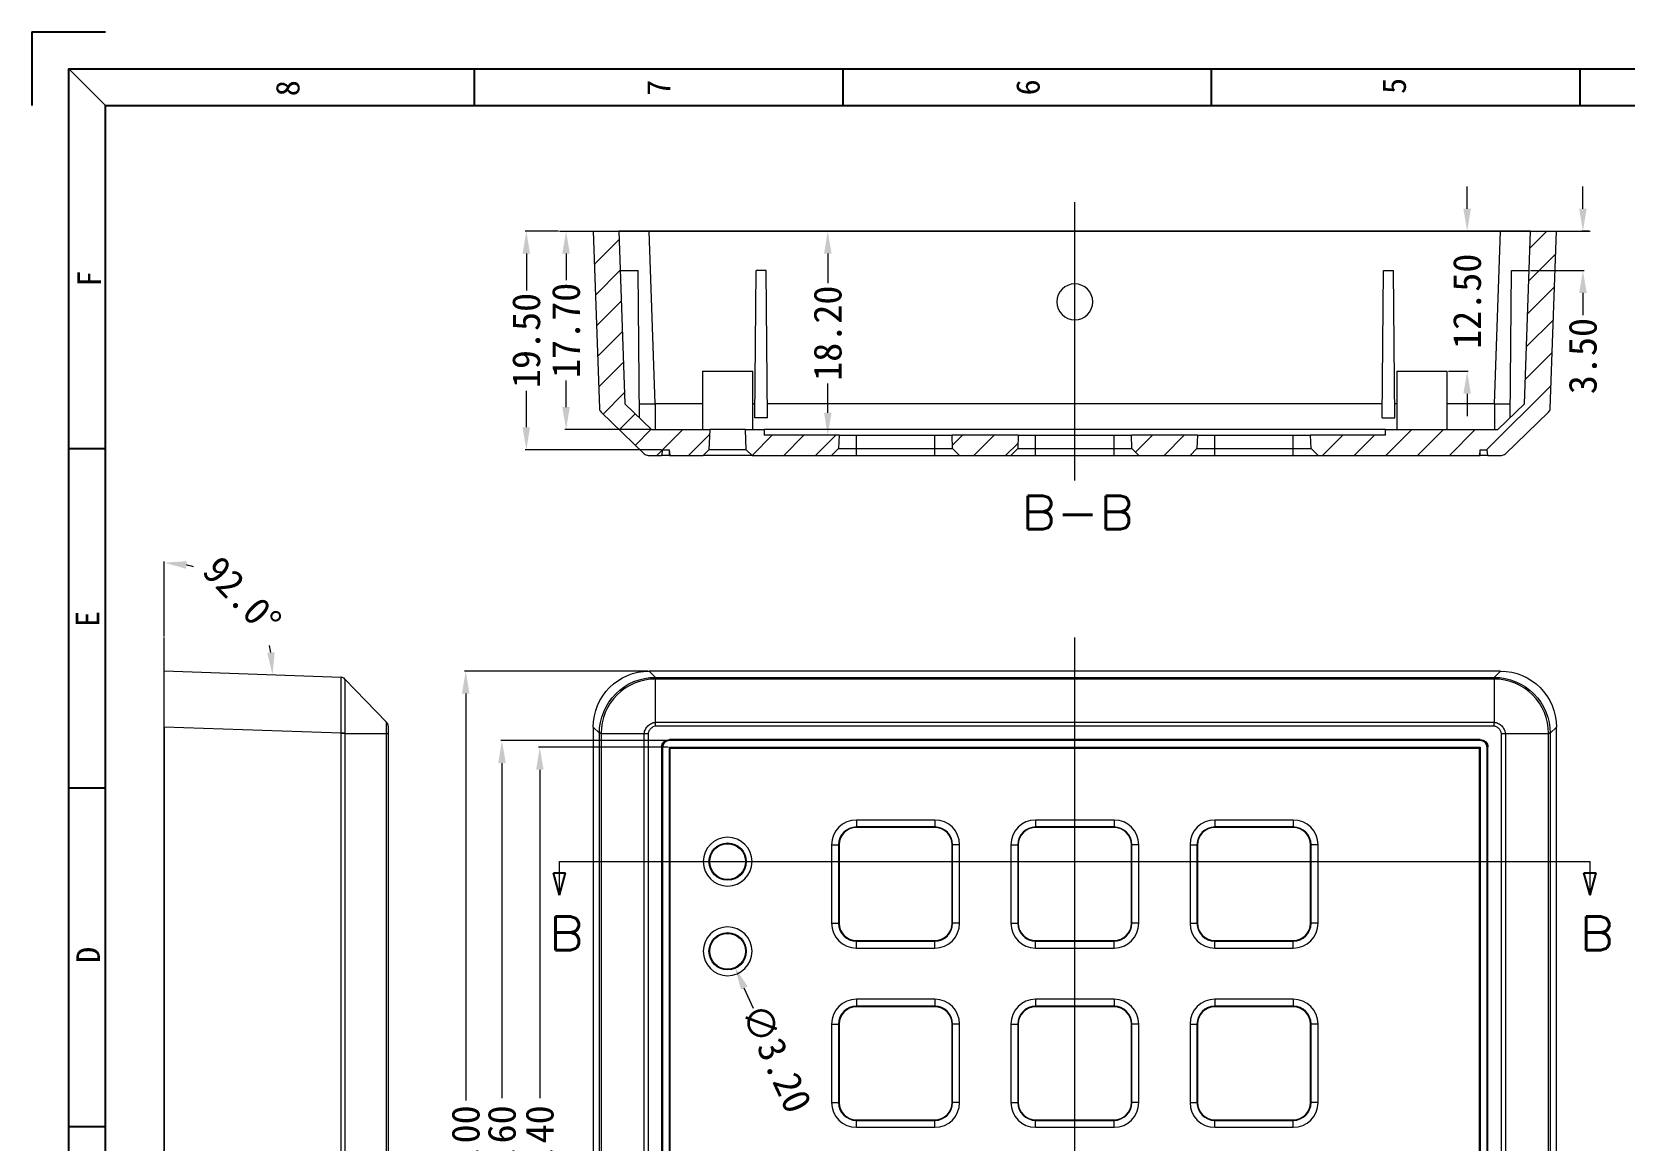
# Model space of a CAD drawing. Header units: inches. Extents: x -855 to -579, y 2307 to 2702.
# Drawn here: x -855.4 to -713.3, y 2602.9 to 2701.9 of the extents above; entities that cross this region are included whole.
import ezdxf
from ezdxf.enums import TextEntityAlignment as Align
from ezdxf.lldxf.tags import DXFTag

# ---------------------------------------------------------------- set-up
doc = ezdxf.new("R2010")
doc.units = ezdxf.units.IN
doc.header["$MEASUREMENT"] = 0
doc.layers.add('10', color=7, linetype='Continuous')
doc.layers.add('50', color=7, linetype='Continuous')
doc.layers.add('moldbase', color=7, linetype='Continuous', lineweight=20)
doc.styles.add('blockfont', font='simplex.shx', dxfattribs={"bigfont": 'bigfont'})
doc.styles.add('宋体', font='SimSun.ttf', dxfattribs={"width": 0.7})
tags = doc.linetypes.add('PHANTOM', pattern=[2.5, 1.25, -0.25, 0.25, -0.25, 0.25, -0.25]).pattern_tags.tags
tags[14:15] = [DXFTag(74, 4), DXFTag(75, 0), DXFTag(340, '0'), DXFTag(46, 0.0), DXFTag(50, 0.0), DXFTag(44, 0.0), DXFTag(45, 0.0)]
tags[12:13] = [DXFTag(74, 4), DXFTag(75, 0), DXFTag(340, '0'), DXFTag(46, 0.0), DXFTag(50, 0.0), DXFTag(44, 0.0), DXFTag(45, 0.0)]
tags[10:11] = [DXFTag(74, 4), DXFTag(75, 0), DXFTag(340, '0'), DXFTag(46, 0.0), DXFTag(50, 0.0), DXFTag(44, 0.0), DXFTag(45, 0.0)]
tags[8:9] = [DXFTag(74, 4), DXFTag(75, 0), DXFTag(340, '0'), DXFTag(46, 0.0), DXFTag(50, 0.0), DXFTag(44, 0.0), DXFTag(45, 0.0)]
tags[6:7] = [DXFTag(74, 4), DXFTag(75, 0), DXFTag(340, '0'), DXFTag(46, 0.0), DXFTag(50, 0.0), DXFTag(44, 0.0), DXFTag(45, 0.0)]
tags[4:5] = [DXFTag(74, 4), DXFTag(75, 0), DXFTag(340, '0'), DXFTag(46, 0.0), DXFTag(50, 0.0), DXFTag(44, 0.0), DXFTag(45, 0.0)]
doc.dimstyles.new('2.5', dxfattribs={"dimtxt": 2.5, "dimasz": 2, "dimexe": 0.1, "dimexo": 0.1, "dimgap": 0.1, "dimtad": 0, "dimzin": 0, "dimdsep": 46, "dimtxsty": 'Standard', "dimcen": 0, "dimclrd": 4, "dimclre": 4, "dimclrt": 3, "dimadec": 1, "dimazin": 0, "dimtfac": 1, "dimtofl": 0, "dimtmove": 0, "dimatfit": 3, "dimfxl": 0, "dimtolj": 1, "dimtzin": 0, "dimlwd": 9, "dimlwe": 9, "dimarcsym": 0})

# ---------------------------------------------------------------- blocks, each defined once
blk = doc.blocks.new('HATCH3')
at = {"color": 6, "lineweight": 9}
for p, q in [((171.97, 567.68), (173.46, 569.17)), ((88.42, 566.2), (90.65, 568.43)), ((171.86, 564.75), (174.25, 567.13)), ((88.52, 563.47), (90.74, 565.69)), ((171.76, 561.82), (174.15, 564.2)), ((88.62, 560.74), (90.84, 562.96)), ((88.71, 558.01), (90.93, 560.23)), ((171.66, 558.89), (174.05, 561.27)), ((88.81, 555.28), (91.03, 557.5)), ((171.56, 555.96), (173.94, 558.35)), ((89.21, 552.85), (91.13, 554.77)), ((168.09, 549.67), (173.84, 555.42)), ((90.65, 551.46), (92.07, 552.89)), ((92.09, 550.07), (93.51, 551.5)), ((94.01, 549.17), (96.32, 551.47)), ((96.84, 549.17), (98.71, 551.03)), ((101.92, 551.42), (101.98, 551.47)), ((102.5, 549.17), (104.31, 550.97)), ((105.33, 549.17), (107.14, 550.97)), ((108.16, 549.17), (109.97, 550.97)), ((120.4, 550.09), (121.28, 550.97)), ((122.31, 549.17), (124.11, 550.97)), ((125.14, 549.17), (126.25, 550.27)), ((136.74, 549.45), (138.26, 550.97)), ((139.29, 549.17), (141.09, 550.97)), ((152.37, 550.93), (152.41, 550.97)), ((153.44, 549.17), (155.24, 550.97)), ((156.27, 549.17), (158.07, 550.97)), ((159.1, 549.17), (161.4, 551.47)), ((161.93, 549.17), (164.23, 551.47)), ((164.76, 549.17), (167.06, 551.47))]:
    blk.add_line(p, q, dxfattribs=at)
blk = doc.blocks.new('ASSORTED_DRAFT3')
at = {"color": 13}
for p, q in [((177.32, 503.09), (176.78, 505.09)), ((176.78, 505.09), (177.86, 505.09)), ((177.32, 503.09), (177.86, 505.09))]:
    blk.add_line(p, q, dxfattribs=at)
blk = doc.blocks.new('ASSORTED_DRAFT4')
at = {"color": 13}
for p, q in [((85.32, 503.09), (84.78, 505.09)), ((84.78, 505.09), (85.86, 505.09)), ((85.32, 503.09), (85.86, 505.09))]:
    blk.add_line(p, q, dxfattribs=at)
blk = doc.blocks.new('*D35')
at = {"color": 4, "lineweight": 9}
blk.add_line((-791.01, 2614.7), (-791.84, 2616.52), dxfattribs=at)
blk.add_solid([(-791.53, 2616.66), (-792.14, 2616.39), (-792.67, 2618.34)], dxfattribs=at)
at = {"layer": 'Defpoints', "color": 0, "lineweight": 9}
for p in [(-794, 2621.25), (-792.67, 2618.34)]:
    blk.add_point(p, dxfattribs=at)
at = {"color": 3, "lineweight": 9, "insert": (-788.97, 2610.26), "char_height": 2.5, "attachment_point": 5, "rotation": 294.5398}
blk.add_mtext('\\A1;∅3.20', dxfattribs=at)
blk = doc.blocks.new('*D39')
at = {"color": 4, "lineweight": 9}
for p, q in [((-798.63, 2638), (-810.2, 2638)), ((-810.1, 2636), (-810.1, 2606.69)), ((-810.1, 2567.6), (-810.1, 2596.91)), ((-798.63, 2565.6), (-810.2, 2565.6))]:
    blk.add_line(p, q, dxfattribs=at)
for points in [[(-810.43, 2636), (-809.76, 2636), (-810.1, 2638)], [(-810.43, 2567.6), (-809.76, 2567.6), (-810.1, 2565.6)]]:
    blk.add_solid(points, dxfattribs=at)
at = {"layer": 'Defpoints', "color": 0, "lineweight": 9}
for p in [(-810.1, 2638), (-798.53, 2638), (-798.53, 2565.6)]:
    blk.add_point(p, dxfattribs=at)
at = {"color": 3, "lineweight": 9, "insert": (-810.1, 2601.8), "char_height": 2.5, "attachment_point": 5, "rotation": 90}
blk.add_mtext('\\A1;72.40', dxfattribs=at)
blk = doc.blocks.new('*D40')
at = {"color": 4, "lineweight": 9}
for p, q in [((-798.63, 2638.6), (-813.58, 2638.6)), ((-813.48, 2636.6), (-813.48, 2606.69)), ((-813.48, 2567), (-813.48, 2596.91)), ((-798.63, 2565), (-813.58, 2565))]:
    blk.add_line(p, q, dxfattribs=at)
for points in [[(-813.81, 2636.6), (-813.14, 2636.6), (-813.48, 2638.6)], [(-813.81, 2567), (-813.14, 2567), (-813.48, 2565)]]:
    blk.add_solid(points, dxfattribs=at)
at = {"layer": 'Defpoints', "color": 0, "lineweight": 9}
for p in [(-813.48, 2638.6), (-798.53, 2638.6), (-798.53, 2565)]:
    blk.add_point(p, dxfattribs=at)
at = {"color": 3, "lineweight": 9, "insert": (-813.48, 2601.8), "char_height": 2.5, "attachment_point": 5, "rotation": 90}
blk.add_mtext('\\A1;73.60', dxfattribs=at)
blk = doc.blocks.new('*D41')
at = {"color": 4, "lineweight": 9}
for p, q in [((-800.43, 2644.8), (-816.81, 2644.8)), ((-816.71, 2642.8), (-816.71, 2606.48)), ((-816.71, 2560.8), (-816.71, 2597.12)), ((-800.43, 2558.8), (-816.81, 2558.8))]:
    blk.add_line(p, q, dxfattribs=at)
for points in [[(-817.05, 2642.8), (-816.38, 2642.8), (-816.71, 2644.8)], [(-817.05, 2560.8), (-816.38, 2560.8), (-816.71, 2558.8)]]:
    blk.add_solid(points, dxfattribs=at)
at = {"layer": 'Defpoints', "color": 0, "lineweight": 9}
for p in [(-816.71, 2644.8), (-800.33, 2644.8), (-800.33, 2558.8)]:
    blk.add_point(p, dxfattribs=at)
at = {"color": 3, "lineweight": 9, "insert": (-816.71, 2601.8), "char_height": 2.5, "attachment_point": 5, "rotation": 90}
blk.add_mtext('\\A1;86.00', dxfattribs=at)
blk = doc.blocks.new('*D53')
at = {"color": 4, "lineweight": 9}
blk.add_line((-843.64, 2647.9), (-843.64, 2654.58), dxfattribs=at)
for start, end in [(74.3433, 78.1446), (9.8554, 13.6567)]:
    blk.add_arc((-843.64, 2644.8), 9.68, start, end, dxfattribs=at)
for points in [[(-841.69, 2653.94), (-841.62, 2654.61), (-843.64, 2654.48)], [(-833.77, 2646.48), (-834.43, 2646.43), (-833.96, 2644.46)]]:
    blk.add_solid(points, dxfattribs=at)
at = {"layer": 'Defpoints', "color": 0, "lineweight": 9}
for p in [(-835.15, 2649.44), (-843.64, 2647.8), (-843.64, 2644.8), (-827.84, 2644.25), (-843.64, 2555.8)]:
    blk.add_point(p, dxfattribs=at)
at = {"color": 3, "lineweight": 9, "insert": (-836.68, 2651.53), "char_height": 2.5, "attachment_point": 5, "rotation": 314}
blk.add_mtext('\\A1;92.0°', dxfattribs=at)
blk = doc.blocks.new('*D58')
at = {"color": 4, "lineweight": 9}
for p, q in [((-808.23, 2684.06), (-807.65, 2684.06)), ((-807.75, 2682.06), (-807.75, 2679.68)), ((-807.75, 2668.36), (-807.75, 2670.73)), ((-800.21, 2666.36), (-807.85, 2666.36))]:
    blk.add_line(p, q, dxfattribs=at)
for points in [[(-808.09, 2682.06), (-807.42, 2682.06), (-807.75, 2684.06)], [(-808.09, 2668.36), (-807.42, 2668.36), (-807.75, 2666.36)]]:
    blk.add_solid(points, dxfattribs=at)
at = {"layer": 'Defpoints', "color": 0, "lineweight": 9}
for p in [(-808.33, 2684.06), (-807.75, 2666.36), (-800.11, 2666.36)]:
    blk.add_point(p, dxfattribs=at)
at = {"color": 3, "lineweight": 9, "insert": (-807.75, 2675.21), "char_height": 2.5, "attachment_point": 5, "rotation": 90}
blk.add_mtext('\\A1;17.70', dxfattribs=at)
blk = doc.blocks.new('*D59')
at = {"color": 4, "lineweight": 9}
for p, q in [((-716.97, 2686.06), (-716.97, 2688.06)), ((-716.43, 2684.06), (-717.07, 2684.06)), ((-721.66, 2680.56), (-716.87, 2680.56)), ((-716.97, 2678.56), (-716.97, 2676.56))]:
    blk.add_line(p, q, dxfattribs=at)
for points in [[(-717.3, 2686.06), (-716.63, 2686.06), (-716.97, 2684.06)], [(-717.3, 2678.56), (-716.63, 2678.56), (-716.97, 2680.56)]]:
    blk.add_solid(points, dxfattribs=at)
at = {"layer": 'Defpoints', "color": 0, "lineweight": 9}
for p in [(-716.33, 2684.06), (-721.76, 2680.56), (-716.97, 2680.56)]:
    blk.add_point(p, dxfattribs=at)
at = {"color": 3, "lineweight": 9, "insert": (-716.97, 2672.92), "char_height": 2.5, "attachment_point": 5, "rotation": 90}
blk.add_mtext('\\A1;3.50', dxfattribs=at)
blk = doc.blocks.new('*D60')
at = {"color": 4, "lineweight": 9}
for p, q in [((-783.48, 2684.06), (-784.49, 2684.06)), ((-784.39, 2682.06), (-784.39, 2679.43)), ((-784.39, 2667.86), (-784.39, 2670.48)), ((-783.48, 2665.86), (-784.49, 2665.86))]:
    blk.add_line(p, q, dxfattribs=at)
for points in [[(-784.72, 2682.06), (-784.05, 2682.06), (-784.39, 2684.06)], [(-784.72, 2667.86), (-784.05, 2667.86), (-784.39, 2665.86)]]:
    blk.add_solid(points, dxfattribs=at)
at = {"layer": 'Defpoints', "color": 0, "lineweight": 9}
for p in [(-784.39, 2684.06), (-783.38, 2684.06), (-783.38, 2665.86)]:
    blk.add_point(p, dxfattribs=at)
at = {"color": 3, "lineweight": 9, "insert": (-784.39, 2674.96), "char_height": 2.5, "attachment_point": 5, "rotation": 90}
blk.add_mtext('\\A1;18.20', dxfattribs=at)
blk = doc.blocks.new('*D61')
at = {"color": 4, "lineweight": 9}
for p, q in [((-727.3, 2686.06), (-727.3, 2688.06)), ((-728.98, 2684.06), (-727.2, 2684.06)), ((-728.98, 2671.56), (-727.2, 2671.56)), ((-727.3, 2669.56), (-727.3, 2667.56))]:
    blk.add_line(p, q, dxfattribs=at)
for points in [[(-727.64, 2686.06), (-726.97, 2686.06), (-727.3, 2684.06)], [(-727.64, 2669.56), (-726.97, 2669.56), (-727.3, 2671.56)]]:
    blk.add_solid(points, dxfattribs=at)
at = {"layer": 'Defpoints', "color": 0, "lineweight": 9}
for p in [(-729.08, 2684.06), (-727.3, 2684.06), (-729.08, 2671.56)]:
    blk.add_point(p, dxfattribs=at)
at = {"color": 3, "lineweight": 9, "insert": (-727.3, 2677.81), "char_height": 2.5, "attachment_point": 5, "rotation": 90}
blk.add_mtext('\\A1;12.50', dxfattribs=at)
blk = doc.blocks.new('*D62')
at = {"color": 4, "lineweight": 9}
for p, q in [((-808.43, 2684.06), (-811.4, 2684.06)), ((-811.3, 2682.06), (-811.3, 2678.78)), ((-811.3, 2666.56), (-811.3, 2669.83)), ((-799.23, 2664.56), (-811.4, 2664.56))]:
    blk.add_line(p, q, dxfattribs=at)
for points in [[(-811.64, 2682.06), (-810.97, 2682.06), (-811.3, 2684.06)], [(-811.64, 2666.56), (-810.97, 2666.56), (-811.3, 2664.56)]]:
    blk.add_solid(points, dxfattribs=at)
at = {"layer": 'Defpoints', "color": 0, "lineweight": 9}
for p in [(-808.33, 2684.06), (-811.3, 2664.56), (-799.13, 2664.56)]:
    blk.add_point(p, dxfattribs=at)
at = {"color": 3, "lineweight": 9, "insert": (-811.3, 2674.31), "char_height": 2.5, "attachment_point": 5, "rotation": 90}
blk.add_mtext('\\A1;19.50', dxfattribs=at)
blk = doc.blocks.new('7')
at = {"color": 8}
for q in [(2015.95, 533.19), (2005.95, 523.19)]:
    blk.add_line((2005.95, 533.19), q, dxfattribs=at)
for p, q in [((2065.95, 528.19), (2065.95, 523.19)), ((2115.95, 528.19), (2115.95, 523.19)), ((2165.95, 528.19), (2165.95, 523.19)), ((2215.95, 528.19), (2215.95, 523.19)), ((2010.95, 476.69), (2015.95, 476.69)), ((2010.95, 430.69), (2015.95, 430.69)), ((2015.95, 384.69), (2010.95, 384.69))]:
    blk.add_line(p, q)
for points in [[(2420.95, 241.19), (2010.95, 241.19), (2010.95, 528.19), (2420.95, 528.19)], [(2415.95, 246.19), (2015.95, 246.19), (2015.95, 523.19), (2415.95, 523.19)]]:
    blk.add_lwpolyline(points, close=True)
at = {"layer": 'moldbase'}
blk.add_line((2015.95, 523.19), (2010.95, 528.19), dxfattribs=at)
at = {"style": '宋体'}
for s, p in [('8', (2040.68, 525.55)), ('7', (2090.98, 525.61)), ('6', (2141.1, 525.67)), ('5', (2190.78, 525.86)), ('F', (2013.73, 499.72)), ('E', (2013.51, 453.59)), ('D', (2013.59, 408.03))]:
    blk.add_text(s, height=3.2, rotation=90, dxfattribs=at).set_placement(p, align=Align.MIDDLE)

msp = doc.modelspace()

# ---------------------------------------------------------------- linework, layer by layer
at = {"layer": '10', "color": 1, "linetype": 'PHANTOM', "lineweight": 9, "ltscale": 5}
msp.add_line((-762.331, 2661.821), (-762.331, 2686.669), dxfattribs=at)
at = {"layer": '10', "color": 1, "linetype": 'PHANTOM', "lineweight": 9, "ltscale": 8}
for p, q in [((-808.331, 2684.057), (-716.331, 2684.057)), ((-843.641, 2555.799), (-843.641, 2647.799)), ((-762.331, 2555.799), (-762.331, 2647.799)), ((-808.331, 2627.799), (-716.331, 2627.799))]:
    msp.add_line(p, q, dxfattribs=at)
at = {"layer": '10', "color": 7, "lineweight": 9}
for p, q in [((-805.331, 2684.057), (-804.78, 2668.256)), ((-805.331, 2684.057), (-803.03, 2684.057)), ((-803.03, 2684.057), (-802.492, 2668.656)), ((-800.332, 2684.057), (-803.03, 2684.057)), ((-799.794, 2668.656), (-800.332, 2684.057)), ((-724.331, 2684.057), (-800.332, 2684.057)), ((-724.869, 2668.656), (-724.331, 2684.057)), ((-721.633, 2684.057), (-724.331, 2684.057)), ((-722.171, 2668.656), (-721.633, 2684.057)), ((-721.633, 2684.057), (-719.331, 2684.057)), ((-719.883, 2668.256), (-719.331, 2684.057)), ((-802.908, 2680.557), (-801.327, 2680.557)), ((-801.212, 2667.42), (-801.327, 2680.557)), ((-790.896, 2667.42), (-790.781, 2680.557)), ((-789.881, 2680.557), (-790.781, 2680.557)), ((-789.767, 2667.42), (-789.881, 2680.557)), ((-734.896, 2667.42), (-734.781, 2680.557)), ((-734.781, 2680.557), (-733.881, 2680.557)), ((-733.767, 2667.42), (-733.881, 2680.557)), ((-723.45, 2667.42), (-723.336, 2680.557)), ((-723.336, 2680.557), (-721.755, 2680.557)), ((-795.581, 2671.557), (-791.081, 2671.557)), ((-795.581, 2671.557), (-795.581, 2666.357)), ((-791.081, 2666.357), (-791.081, 2671.557)), ((-733.581, 2671.557), (-733.581, 2666.357)), ((-733.581, 2671.557), (-729.081, 2671.557)), ((-729.081, 2666.357), (-729.081, 2671.557)), ((-800.112, 2666.357), (-802.492, 2668.656)), ((-799.794, 2668.656), (-799.794, 2666.357)), ((-795.581, 2668.656), (-799.794, 2668.656)), ((-790.885, 2668.656), (-791.082, 2668.656)), ((-734.885, 2668.656), (-789.778, 2668.656)), ((-733.581, 2668.656), (-733.778, 2668.656)), ((-724.869, 2668.656), (-729.082, 2668.656)), ((-724.869, 2668.656), (-724.869, 2666.357)), ((-722.171, 2668.656), (-724.551, 2666.357)), ((-800.778, 2664.197), (-804.627, 2667.914)), ((-789.767, 2667.42), (-790.896, 2667.42)), ((-734.896, 2667.42), (-733.767, 2667.42)), ((-720.036, 2667.914), (-723.885, 2664.197)), ((-800.112, 2666.357), (-794.931, 2666.357)), ((-794.931, 2666.357), (-794.994, 2664.557)), ((-791.731, 2666.357), (-794.931, 2666.357)), ((-791.731, 2666.357), (-790.081, 2666.357)), ((-791.669, 2664.557), (-791.731, 2666.357)), ((-790.081, 2666.357), (-790.081, 2665.857)), ((-734.581, 2666.357), (-790.081, 2666.357)), ((-783.381, 2665.857), (-790.081, 2665.857)), ((-783.381, 2665.857), (-783.423, 2664.657)), ((-783.381, 2665.857), (-781.831, 2665.857)), ((-781.831, 2664.657), (-781.831, 2665.857)), ((-781.831, 2665.857), (-774.831, 2665.857)), ((-774.831, 2664.657), (-774.831, 2665.857)), ((-774.831, 2665.857), (-773.281, 2665.857)), ((-767.381, 2665.857), (-773.281, 2665.857)), ((-773.24, 2664.657), (-773.281, 2665.857)), ((-767.381, 2665.857), (-767.423, 2664.657)), ((-767.381, 2665.857), (-765.831, 2665.857)), ((-765.831, 2664.657), (-765.831, 2665.857)), ((-765.831, 2665.857), (-758.831, 2665.857)), ((-758.831, 2665.857), (-757.281, 2665.857)), ((-758.831, 2664.657), (-758.831, 2665.857)), ((-751.381, 2665.857), (-757.281, 2665.857)), ((-757.24, 2664.657), (-757.281, 2665.857)), ((-751.381, 2665.857), (-751.423, 2664.657)), ((-751.381, 2665.857), (-749.831, 2665.857)), ((-749.831, 2665.857), (-742.831, 2665.857)), ((-749.831, 2664.657), (-749.831, 2665.857)), ((-742.831, 2664.657), (-742.831, 2665.857)), ((-742.831, 2665.857), (-741.281, 2665.857)), ((-734.581, 2665.857), (-741.281, 2665.857)), ((-741.24, 2664.657), (-741.281, 2665.857)), ((-734.581, 2666.357), (-724.551, 2666.357)), ((-734.581, 2665.857), (-734.581, 2666.357)), ((-799.133, 2664.557), (-799.221, 2664.057)), ((-799.133, 2664.557), (-798.533, 2664.557)), ((-798.445, 2664.057), (-798.533, 2664.557)), ((-798.533, 2664.057), (-798.533, 2664.557)), ((-795.512, 2664.057), (-794.994, 2664.557)), ((-791.669, 2664.557), (-794.994, 2664.557)), ((-791.669, 2664.557), (-791.151, 2664.057)), ((-784.044, 2664.057), (-783.423, 2664.657)), ((-783.423, 2664.657), (-781.831, 2664.657)), ((-781.831, 2664.057), (-781.831, 2664.657)), ((-781.831, 2664.657), (-774.831, 2664.657)), ((-774.831, 2664.057), (-774.831, 2664.657)), ((-774.831, 2664.657), (-773.24, 2664.657)), ((-773.24, 2664.657), (-772.619, 2664.057)), ((-768.044, 2664.057), (-767.423, 2664.657)), ((-767.423, 2664.657), (-765.831, 2664.657)), ((-765.831, 2664.657), (-758.831, 2664.657)), ((-765.831, 2664.057), (-765.831, 2664.657)), ((-758.831, 2664.657), (-757.24, 2664.657)), ((-758.831, 2664.057), (-758.831, 2664.657)), ((-757.24, 2664.657), (-756.619, 2664.057)), ((-752.044, 2664.057), (-751.423, 2664.657)), ((-751.423, 2664.657), (-749.831, 2664.657)), ((-749.831, 2664.057), (-749.831, 2664.657)), ((-749.831, 2664.657), (-742.831, 2664.657)), ((-742.831, 2664.657), (-741.24, 2664.657)), ((-742.831, 2664.057), (-742.831, 2664.657)), ((-741.24, 2664.657), (-740.619, 2664.057)), ((-726.13, 2664.557), (-726.218, 2664.057)), ((-726.13, 2664.557), (-725.53, 2664.557)), ((-726.13, 2664.057), (-726.13, 2664.557)), ((-725.442, 2664.057), (-725.53, 2664.557)), ((-800.431, 2664.057), (-799.221, 2664.057)), ((-798.533, 2664.057), (-799.221, 2664.057)), ((-798.533, 2664.057), (-798.445, 2664.057)), ((-798.445, 2664.057), (-795.512, 2664.057)), ((-791.151, 2664.057), (-795.512, 2664.057)), ((-791.151, 2664.057), (-784.044, 2664.057)), ((-784.044, 2664.057), (-781.831, 2664.057)), ((-781.831, 2664.057), (-774.831, 2664.057)), ((-774.831, 2664.057), (-772.619, 2664.057)), ((-772.619, 2664.057), (-768.044, 2664.057)), ((-768.044, 2664.057), (-765.831, 2664.057)), ((-765.831, 2664.057), (-758.831, 2664.057)), ((-758.831, 2664.057), (-756.619, 2664.057)), ((-756.619, 2664.057), (-752.044, 2664.057)), ((-752.044, 2664.057), (-749.831, 2664.057)), ((-749.831, 2664.057), (-742.831, 2664.057)), ((-742.831, 2664.057), (-740.619, 2664.057)), ((-740.619, 2664.057), (-726.218, 2664.057)), ((-726.218, 2664.057), (-726.13, 2664.057)), ((-725.442, 2664.057), (-726.13, 2664.057)), ((-725.442, 2664.057), (-724.232, 2664.057)), ((-843.641, 2639.802), (-843.641, 2644.799)), ((-827.841, 2644.247), (-843.641, 2644.799)), ((-799.783, 2644.247), (-800.334, 2644.799)), ((-724.328, 2644.799), (-800.334, 2644.799)), ((-724.88, 2644.247), (-724.328, 2644.799)), ((-823.783, 2640.248), (-827.499, 2644.095)), ((-799.776, 2644.095), (-799.776, 2644.247)), ((-799.776, 2644.247), (-724.887, 2644.247)), ((-799.776, 2640.248), (-799.776, 2644.095)), ((-724.887, 2644.095), (-799.776, 2644.095)), ((-724.887, 2644.095), (-724.887, 2640.248)), ((-799.776, 2640.246), (-724.887, 2640.246)), ((-827.841, 2639.25), (-843.641, 2639.802)), ((-843.641, 2639.802), (-843.641, 2563.796)), ((-827.499, 2639.251), (-827.841, 2639.25)), ((-827.841, 2564.355), (-827.841, 2639.243)), ((-827.499, 2639.243), (-827.499, 2564.355)), ((-827.499, 2639.243), (-823.783, 2639.243)), ((-823.782, 2564.355), (-823.782, 2639.243)), ((-823.641, 2639.218), (-823.641, 2564.38)), ((-804.78, 2639.25), (-805.331, 2639.802)), ((-805.331, 2639.802), (-805.331, 2563.796)), ((-804.78, 2564.355), (-804.78, 2639.243)), ((-804.627, 2639.243), (-800.78, 2639.243)), ((-804.627, 2639.243), (-804.627, 2564.355)), ((-800.778, 2564.355), (-800.778, 2639.243)), ((-800.431, 2639.218), (-800.431, 2564.38)), ((-724.912, 2639.899), (-799.75, 2639.899)), ((-726.13, 2638.689), (-798.533, 2638.689)), ((-798.533, 2638.689), (-798.533, 2638.601)), ((-726.13, 2638.601), (-798.533, 2638.601)), ((-726.13, 2638.689), (-726.13, 2638.601)), ((-724.232, 2564.38), (-724.232, 2639.218)), ((-723.885, 2639.243), (-723.885, 2564.355)), ((-723.883, 2639.243), (-720.036, 2639.243)), ((-720.036, 2564.355), (-720.036, 2639.243)), ((-719.883, 2639.243), (-720.036, 2639.243)), ((-719.883, 2639.25), (-719.331, 2639.802)), ((-719.883, 2639.243), (-719.883, 2564.355)), ((-719.331, 2563.796), (-719.331, 2639.802)), ((-799.221, 2638.001), (-799.221, 2565.597)), ((-799.221, 2638.001), (-799.133, 2638.001)), ((-799.133, 2638.001), (-799.133, 2565.597)), ((-798.445, 2637.912), (-798.533, 2638.001)), ((-798.533, 2638.001), (-726.13, 2638.001)), ((-798.533, 2565.597), (-798.533, 2638.001)), ((-798.445, 2565.686), (-798.445, 2637.912)), ((-798.445, 2637.912), (-726.218, 2637.912)), ((-726.218, 2637.912), (-726.13, 2638.001)), ((-726.218, 2637.912), (-726.218, 2565.686)), ((-726.13, 2638.001), (-726.13, 2565.597)), ((-725.442, 2638.001), (-725.53, 2638.001)), ((-725.53, 2565.597), (-725.53, 2638.001)), ((-725.442, 2565.597), (-725.442, 2638.001)), ((-774.831, 2631.512), (-781.831, 2631.512)), ((-781.831, 2631.512), (-781.831, 2630.891)), ((-774.831, 2631.512), (-774.831, 2630.891)), ((-758.831, 2631.512), (-765.831, 2631.512)), ((-765.831, 2631.512), (-765.831, 2630.891)), ((-758.831, 2631.512), (-758.831, 2630.891)), ((-742.831, 2631.512), (-749.831, 2631.512)), ((-749.831, 2631.512), (-749.831, 2630.891)), ((-742.831, 2631.512), (-742.831, 2630.891)), ((-774.831, 2630.891), (-781.831, 2630.891)), ((-781.831, 2630.891), (-781.831, 2630.849)), ((-774.831, 2630.849), (-781.831, 2630.849)), ((-774.831, 2630.891), (-774.831, 2630.849)), ((-758.831, 2630.891), (-765.831, 2630.891)), ((-765.831, 2630.891), (-765.831, 2630.849)), ((-758.831, 2630.849), (-765.831, 2630.849)), ((-758.831, 2630.891), (-758.831, 2630.849)), ((-742.831, 2630.891), (-749.831, 2630.891)), ((-749.831, 2630.891), (-749.831, 2630.849)), ((-742.831, 2630.849), (-749.831, 2630.849)), ((-742.831, 2630.891), (-742.831, 2630.849)), ((-784.044, 2629.299), (-784.044, 2622.299)), ((-784.044, 2629.299), (-783.423, 2629.299)), ((-783.423, 2629.299), (-783.423, 2622.299)), ((-783.423, 2629.299), (-783.381, 2629.299)), ((-783.381, 2629.299), (-783.381, 2622.299)), ((-773.281, 2622.299), (-773.281, 2629.299)), ((-773.24, 2629.299), (-773.281, 2629.299)), ((-773.24, 2622.299), (-773.24, 2629.299)), ((-772.619, 2629.299), (-773.24, 2629.299)), ((-772.619, 2622.299), (-772.619, 2629.299)), ((-768.044, 2629.299), (-768.044, 2622.299)), ((-768.044, 2629.299), (-767.423, 2629.299)), ((-767.423, 2629.299), (-767.423, 2622.299)), ((-767.423, 2629.299), (-767.381, 2629.299)), ((-767.381, 2629.299), (-767.381, 2622.299)), ((-757.281, 2622.299), (-757.281, 2629.299)), ((-757.24, 2629.299), (-757.281, 2629.299)), ((-757.24, 2622.299), (-757.24, 2629.299)), ((-756.619, 2629.299), (-757.24, 2629.299)), ((-756.619, 2622.299), (-756.619, 2629.299)), ((-752.044, 2629.299), (-752.044, 2622.299)), ((-752.044, 2629.299), (-751.423, 2629.299)), ((-751.423, 2629.299), (-751.423, 2622.299)), ((-751.423, 2629.299), (-751.381, 2629.299)), ((-751.381, 2629.299), (-751.381, 2622.299)), ((-741.281, 2622.299), (-741.281, 2629.299)), ((-741.24, 2629.299), (-741.281, 2629.299)), ((-741.24, 2622.299), (-741.24, 2629.299)), ((-740.619, 2629.299), (-741.24, 2629.299)), ((-740.619, 2622.299), (-740.619, 2629.299)), ((-784.044, 2622.299), (-783.423, 2622.299)), ((-783.423, 2622.299), (-783.381, 2622.299)), ((-773.24, 2622.299), (-773.281, 2622.299)), ((-772.619, 2622.299), (-773.24, 2622.299)), ((-768.044, 2622.299), (-767.423, 2622.299)), ((-767.423, 2622.299), (-767.381, 2622.299)), ((-757.24, 2622.299), (-757.281, 2622.299)), ((-756.619, 2622.299), (-757.24, 2622.299)), ((-752.044, 2622.299), (-751.423, 2622.299)), ((-751.423, 2622.299), (-751.381, 2622.299)), ((-741.24, 2622.299), (-741.281, 2622.299)), ((-740.619, 2622.299), (-741.24, 2622.299)), ((-781.831, 2620.707), (-781.831, 2620.749)), ((-781.831, 2620.749), (-774.831, 2620.749)), ((-781.831, 2620.086), (-781.831, 2620.707)), ((-781.831, 2620.707), (-774.831, 2620.707)), ((-774.831, 2620.707), (-774.831, 2620.749)), ((-774.831, 2620.086), (-774.831, 2620.707)), ((-765.831, 2620.749), (-758.831, 2620.749)), ((-765.831, 2620.707), (-765.831, 2620.749)), ((-765.831, 2620.086), (-765.831, 2620.707)), ((-765.831, 2620.707), (-758.831, 2620.707)), ((-758.831, 2620.707), (-758.831, 2620.749)), ((-758.831, 2620.086), (-758.831, 2620.707)), ((-749.831, 2620.707), (-749.831, 2620.749)), ((-749.831, 2620.749), (-742.831, 2620.749)), ((-749.831, 2620.086), (-749.831, 2620.707)), ((-749.831, 2620.707), (-742.831, 2620.707)), ((-742.831, 2620.707), (-742.831, 2620.749)), ((-742.831, 2620.086), (-742.831, 2620.707)), ((-781.831, 2620.086), (-774.831, 2620.086)), ((-765.831, 2620.086), (-758.831, 2620.086)), ((-749.831, 2620.086), (-742.831, 2620.086)), ((-774.831, 2615.512), (-781.831, 2615.512)), ((-781.831, 2615.512), (-781.831, 2614.891)), ((-774.831, 2614.891), (-781.831, 2614.891)), ((-781.831, 2614.891), (-781.831, 2614.849)), ((-774.831, 2614.849), (-781.831, 2614.849)), ((-774.831, 2615.512), (-774.831, 2614.891)), ((-774.831, 2614.891), (-774.831, 2614.849)), ((-758.831, 2615.512), (-765.831, 2615.512)), ((-765.831, 2615.512), (-765.831, 2614.891)), ((-758.831, 2614.891), (-765.831, 2614.891)), ((-765.831, 2614.891), (-765.831, 2614.849)), ((-758.831, 2614.849), (-765.831, 2614.849)), ((-758.831, 2615.512), (-758.831, 2614.891)), ((-758.831, 2614.891), (-758.831, 2614.849)), ((-742.831, 2615.512), (-749.831, 2615.512)), ((-749.831, 2615.512), (-749.831, 2614.891)), ((-742.831, 2614.891), (-749.831, 2614.891)), ((-749.831, 2614.891), (-749.831, 2614.849)), ((-742.831, 2614.849), (-749.831, 2614.849)), ((-742.831, 2615.512), (-742.831, 2614.891)), ((-742.831, 2614.891), (-742.831, 2614.849)), ((-784.044, 2613.299), (-784.044, 2606.299)), ((-784.044, 2613.299), (-783.423, 2613.299)), ((-783.423, 2613.299), (-783.423, 2606.299)), ((-783.423, 2613.299), (-783.381, 2613.299)), ((-783.381, 2613.299), (-783.381, 2606.299)), ((-773.281, 2606.299), (-773.281, 2613.299)), ((-773.24, 2613.299), (-773.281, 2613.299)), ((-772.619, 2613.299), (-773.24, 2613.299)), ((-773.24, 2606.299), (-773.24, 2613.299)), ((-772.619, 2606.299), (-772.619, 2613.299)), ((-768.044, 2613.299), (-768.044, 2606.299)), ((-768.044, 2613.299), (-767.423, 2613.299)), ((-767.423, 2613.299), (-767.423, 2606.299)), ((-767.423, 2613.299), (-767.381, 2613.299)), ((-767.381, 2613.299), (-767.381, 2606.299)), ((-757.281, 2606.299), (-757.281, 2613.299)), ((-757.24, 2613.299), (-757.281, 2613.299)), ((-756.619, 2613.299), (-757.24, 2613.299)), ((-757.24, 2606.299), (-757.24, 2613.299)), ((-756.619, 2606.299), (-756.619, 2613.299)), ((-752.044, 2613.299), (-752.044, 2606.299)), ((-752.044, 2613.299), (-751.423, 2613.299)), ((-751.423, 2613.299), (-751.423, 2606.299)), ((-751.423, 2613.299), (-751.381, 2613.299)), ((-751.381, 2613.299), (-751.381, 2606.299)), ((-741.24, 2613.299), (-741.281, 2613.299)), ((-741.281, 2606.299), (-741.281, 2613.299)), ((-740.619, 2613.299), (-741.24, 2613.299)), ((-741.24, 2606.299), (-741.24, 2613.299)), ((-740.619, 2606.299), (-740.619, 2613.299)), ((-784.044, 2606.299), (-783.423, 2606.299)), ((-783.423, 2606.299), (-783.381, 2606.299)), ((-773.24, 2606.299), (-773.281, 2606.299)), ((-772.619, 2606.299), (-773.24, 2606.299)), ((-768.044, 2606.299), (-767.423, 2606.299)), ((-767.423, 2606.299), (-767.381, 2606.299)), ((-757.24, 2606.299), (-757.281, 2606.299)), ((-756.619, 2606.299), (-757.24, 2606.299)), ((-752.044, 2606.299), (-751.423, 2606.299)), ((-751.423, 2606.299), (-751.381, 2606.299)), ((-741.24, 2606.299), (-741.281, 2606.299)), ((-740.619, 2606.299), (-741.24, 2606.299)), ((-781.831, 2604.707), (-781.831, 2604.749)), ((-781.831, 2604.749), (-774.831, 2604.749)), ((-781.831, 2604.086), (-781.831, 2604.707)), ((-781.831, 2604.707), (-774.831, 2604.707)), ((-774.831, 2604.707), (-774.831, 2604.749)), ((-774.831, 2604.086), (-774.831, 2604.707)), ((-765.831, 2604.707), (-765.831, 2604.749)), ((-765.831, 2604.749), (-758.831, 2604.749)), ((-765.831, 2604.086), (-765.831, 2604.707)), ((-765.831, 2604.707), (-758.831, 2604.707)), ((-758.831, 2604.707), (-758.831, 2604.749)), ((-758.831, 2604.086), (-758.831, 2604.707)), ((-749.831, 2604.749), (-742.831, 2604.749)), ((-749.831, 2604.707), (-749.831, 2604.749)), ((-749.831, 2604.086), (-749.831, 2604.707)), ((-749.831, 2604.707), (-742.831, 2604.707)), ((-742.831, 2604.707), (-742.831, 2604.749)), ((-742.831, 2604.086), (-742.831, 2604.707)), ((-781.831, 2604.086), (-774.831, 2604.086)), ((-765.831, 2604.086), (-758.831, 2604.086)), ((-749.831, 2604.086), (-742.831, 2604.086))]:
    msp.add_line(p, q, dxfattribs=at)
at = {"layer": '10', "color": 1, "lineweight": 9}
for p, q in [((-808.331, 2624.799), (-808.331, 2627.799)), ((-716.331, 2624.799), (-716.331, 2627.799))]:
    msp.add_line(p, q, dxfattribs=at)
at = {"layer": '10', "color": 7, "lineweight": 9, "extrusion": (0, 0, -1)}
for centre, radius in [((762.331, 2677.757), 1.6), ((793.331, 2627.799), 2.18), ((793.331, 2619.799), 2.18)]:
    msp.add_circle(centre, radius, dxfattribs=at)
at = {"layer": '10', "color": 7, "lineweight": 9}
for centre, radius in [((-793.331, 2627.799), 1.663), ((-793.331, 2627.799), 1.6), ((-793.331, 2619.799), 1.663), ((-793.331, 2619.799), 1.6)]:
    msp.add_circle(centre, radius, dxfattribs=at)
for centre, radius, start, end in [((-804.28, 2668.274), 0.5, 182, 226), ((-720.383, 2668.274), 0.5, 314, 358), ((-800.431, 2664.557), 0.5, 226, 270), ((-724.232, 2664.557), 0.5, 270, 314), ((-827.858, 2643.748), 0.5, 43.99994, 88), ((-798.533, 2638.001), 0.6, 90, 180), ((-726.13, 2638.001), 0.6, 0, 90), ((-781.831, 2629.299), 2.213, 90, 180), ((-774.831, 2629.299), 2.213, 0, 90), ((-765.831, 2629.299), 2.213, 90, 180), ((-758.831, 2629.299), 2.213, 0, 90), ((-749.831, 2629.299), 2.213, 90, 180), ((-742.831, 2629.299), 2.213, 0, 90), ((-781.831, 2629.299), 1.592, 90, 180), ((-781.831, 2629.299), 1.55, 90, 180), ((-774.831, 2629.299), 1.592, 0, 90), ((-774.831, 2629.299), 1.55, 0, 90), ((-765.831, 2629.299), 1.592, 90, 180), ((-765.831, 2629.299), 1.55, 90, 180), ((-758.831, 2629.299), 1.592, 0, 90), ((-758.831, 2629.299), 1.55, 0, 90), ((-749.831, 2629.299), 1.592, 90, 180), ((-749.831, 2629.299), 1.55, 90, 180), ((-742.831, 2629.299), 1.592, 0, 90), ((-742.831, 2629.299), 1.55, 0, 90), ((-781.831, 2622.299), 2.213, 180, 270), ((-781.831, 2622.299), 1.592, 180, 270), ((-781.831, 2622.299), 1.55, 180, 270), ((-774.831, 2622.299), 2.213, 270, 0), ((-774.831, 2622.299), 1.592, 270, 0), ((-774.831, 2622.299), 1.55, 270, 0), ((-765.831, 2622.299), 2.213, 180, 270), ((-765.831, 2622.299), 1.592, 180, 270), ((-765.831, 2622.299), 1.55, 180, 270), ((-758.831, 2622.299), 2.213, 270, 0), ((-758.831, 2622.299), 1.592, 270, 0), ((-758.831, 2622.299), 1.55, 270, 0), ((-749.831, 2622.299), 2.213, 180, 270), ((-749.831, 2622.299), 1.592, 180, 270), ((-749.831, 2622.299), 1.55, 180, 270), ((-742.831, 2622.299), 2.213, 270, 0), ((-742.831, 2622.299), 1.592, 270, 0), ((-742.831, 2622.299), 1.55, 270, 0), ((-781.831, 2613.299), 2.213, 90, 180), ((-781.831, 2613.299), 1.592, 90, 180), ((-781.831, 2613.299), 1.55, 90, 180), ((-774.831, 2613.299), 2.213, 0, 90), ((-774.831, 2613.299), 1.592, 0, 90), ((-774.831, 2613.299), 1.55, 0, 90), ((-765.831, 2613.299), 2.213, 90, 180), ((-765.831, 2613.299), 1.592, 90, 180), ((-765.831, 2613.299), 1.55, 90, 180), ((-758.831, 2613.299), 2.213, 0, 90), ((-758.831, 2613.299), 1.592, 0, 90), ((-758.831, 2613.299), 1.55, 0, 90), ((-749.831, 2613.299), 2.213, 90, 180), ((-749.831, 2613.299), 1.592, 90, 180), ((-749.831, 2613.299), 1.55, 90, 180), ((-742.831, 2613.299), 2.213, 0, 90), ((-742.831, 2613.299), 1.592, 0, 90), ((-742.831, 2613.299), 1.55, 0, 90), ((-781.831, 2606.299), 2.213, 180, 270), ((-781.831, 2606.299), 1.592, 180, 270), ((-781.831, 2606.299), 1.55, 180, 270), ((-774.831, 2606.299), 2.213, 270, 0), ((-774.831, 2606.299), 1.592, 270, 0), ((-774.831, 2606.299), 1.55, 270, 0), ((-765.831, 2606.299), 2.213, 180, 270), ((-765.831, 2606.299), 1.592, 180, 270), ((-765.831, 2606.299), 1.55, 180, 270), ((-758.831, 2606.299), 2.213, 270, 0), ((-758.831, 2606.299), 1.592, 270, 0), ((-758.831, 2606.299), 1.55, 270, 0), ((-749.831, 2606.299), 2.213, 180, 270), ((-749.831, 2606.299), 1.592, 180, 270), ((-749.831, 2606.299), 1.55, 180, 270), ((-742.831, 2606.299), 2.213, 270, 0), ((-742.831, 2606.299), 1.592, 270, 0), ((-742.831, 2606.299), 1.55, 270, 0)]:
    msp.add_arc(centre, radius, start, end, dxfattribs=at)
at = {"layer": '10', "color": 7, "lineweight": 9, "extrusion": (0, 0, -1)}
for centre, start, end in [((798.533, 2638.001), 0, 90), ((726.13, 2638.001), 90, 180)]:
    msp.add_arc(centre, 0.688, start, end, dxfattribs=at)
for centre, major_axis in [((-800.328, 2639.796), (-3.54, 3.54)), ((-724.334, 2639.796), (3.54, 3.54))]:
    msp.add_ellipse(centre, major_axis=major_axis, ratio=0.9987828, start_param=5.4983961, end_param=7.0679745, dxfattribs=at)
at = {"layer": '10', "color": 7, "lineweight": 9}
for centre, major_axis, ratio, start_param, end_param in [((-827.858, 2643.748), (-0.017, -0.5), 0.9999937, 2.3736145, 3.1415931), ((-799.783, 2643.748), (0, -0.5), 0.0035541, 3.1764995, 3.9444778), ((-724.887, 2643.748), (0, -0.5), 0.0002199, 2.3387415, 3.1065624), ((-724.88, 2643.748), (0, -0.5), 0.0022832, 2.3387112, 3.1066862), ((-827.858, 2639.243), (0.5, 0), 0.0004939, 0.7679449, 1.53589), ((-804.28, 2639.25), (0.5, 0), 0.0022832, 2.3387112, 3.1066862), ((-804.28, 2639.243), (0.5, 0), 0.0002199, 2.3387415, 3.1065624), ((-720.383, 2639.25), (0.5, 0), 0.0035541, 0.0349068, 0.8028852)]:
    msp.add_ellipse(centre, major_axis=major_axis, ratio=ratio, start_param=start_param, end_param=end_param, dxfattribs=at)
for points, knots in [([(-801.223, 2668.654), (-801.172, 2668.654), (-801.12, 2668.654), (-800.989, 2668.655), (-800.83, 2668.655), (-800.665, 2668.655), (-800.496, 2668.655), (-800.41, 2668.655), (-800.148, 2668.655), (-799.972, 2668.656), (-799.794, 2668.656)], [0, 0, 0, 0, 0.1193695, 0.1193695, 0.2954956, 0.4716217, 0.4716217, 0.6477478, 0.6477478, 1, 1, 1, 1]), ([(-724.869, 2668.656), (-724.691, 2668.656), (-724.516, 2668.655), (-724.257, 2668.655), (-724.172, 2668.655), (-724.002, 2668.655), (-723.918, 2668.655), (-723.696, 2668.655), (-723.563, 2668.654), (-723.435, 2668.654)], [0, 0, 0, 0, 0.3500635, 0.3500635, 0.5250952, 0.5250952, 0.7001269, 0.7001269, 1, 1, 1, 1]), ([(-827.841, 2639.25), (-827.839, 2640.57), (-827.836, 2641.864), (-827.836, 2643.707), (-827.837, 2644.249), (-827.843, 2644.247)], [0, 0, 0, 0, 0.5, 0.5, 1, 1, 1, 1]), ([(-827.498, 2644.095), (-827.501, 2644.091), (-827.499, 2644.086), (-827.498, 2644.055), (-827.499, 2644.031), (-827.499, 2643.969), (-827.5, 2643.93), (-827.5, 2643.837), (-827.499, 2643.783), (-827.498, 2643.602), (-827.499, 2643.454), (-827.499, 2643.191), (-827.499, 2643.096), (-827.499, 2642.893), (-827.499, 2642.787), (-827.499, 2642.452), (-827.499, 2642.209), (-827.499, 2641.812), (-827.499, 2641.675), (-827.499, 2641.396), (-827.499, 2641.253), (-827.499, 2640.962), (-827.499, 2640.814), (-827.499, 2640.511), (-827.499, 2640.356), (-827.499, 2639.887), (-827.499, 2639.571), (-827.499, 2639.251)], [0, 0, 0, 0, 0.0625, 0.0625, 0.125, 0.125, 0.1875, 0.1875, 0.25, 0.25, 0.375, 0.375, 0.4375, 0.4375, 0.5, 0.5, 0.625, 0.625, 0.6875, 0.6875, 0.75, 0.75, 0.8125, 0.8125, 0.875, 0.875, 1, 1, 1, 1]), ([(-804.78, 2639.25), (-804.78, 2640.57), (-804.237, 2641.864), (-802.392, 2643.707), (-801.103, 2644.247), (-799.783, 2644.247)], [0, 0, 0, 0, 0.5, 0.5, 1, 1, 1, 1]), ([(-799.784, 2644.095), (-801.063, 2644.093), (-802.313, 2643.568), (-804.099, 2641.783), (-804.626, 2640.53), (-804.627, 2639.251)], [0, 0, 0, 0, 0.5, 0.5, 1, 1, 1, 1]), ([(-724.88, 2644.247), (-723.56, 2644.247), (-722.266, 2643.704), (-720.424, 2641.86), (-719.883, 2640.57), (-719.883, 2639.25)], [0, 0, 0, 0, 0.5, 0.5, 1, 1, 1, 1]), ([(-720.036, 2639.252), (-720.037, 2640.53), (-720.562, 2641.781), (-722.348, 2643.567), (-723.601, 2644.093), (-724.879, 2644.095)], [0, 0, 0, 0, 0.5, 0.5, 1, 1, 1, 1]), ([(-823.783, 2639.243), (-823.782, 2639.35), (-823.781, 2639.456), (-823.781, 2639.555), (-823.78, 2639.688), (-823.779, 2639.811), (-823.779, 2639.914), (-823.779, 2639.996), (-823.78, 2640.067), (-823.78, 2640.121), (-823.781, 2640.185), (-823.782, 2640.228), (-823.783, 2640.248)], [0, 0, 0, 0, 0.2136064, 0.2136064, 0.2136064, 0.5025604, 0.5025604, 0.5025604, 0.7319623, 0.7319623, 0.7319623, 1, 1, 1, 1]), ([(-823.641, 2639.899), (-823.641, 2639.93), (-823.645, 2639.963), (-823.657, 2640.025), (-823.666, 2640.056), (-823.702, 2640.146), (-823.737, 2640.199), (-823.782, 2640.246)], [0, 0, 0, 0, 0.25, 0.25, 0.5, 0.5, 1, 1, 1, 1]), ([(-800.78, 2639.243), (-800.771, 2639.307), (-800.757, 2639.369), (-800.719, 2639.489), (-800.694, 2639.549), (-800.608, 2639.719), (-800.534, 2639.821), (-800.399, 2639.956), (-800.35, 2639.998), (-800.248, 2640.072), (-800.193, 2640.105), (-800.023, 2640.191), (-799.902, 2640.229), (-799.776, 2640.248)], [0, 0, 0, 0, 0.125, 0.125, 0.25, 0.25, 0.5, 0.5, 0.625, 0.625, 0.75, 0.75, 1, 1, 1, 1]), ([(-799.75, 2639.899), (-799.753, 2639.93), (-799.755, 2639.963), (-799.76, 2640.025), (-799.762, 2640.056), (-799.769, 2640.146), (-799.772, 2640.199), (-799.776, 2640.246)], [0, 0, 0, 0, 0.25, 0.25, 0.5, 0.5, 1, 1, 1, 1]), ([(-724.912, 2639.899), (-724.91, 2639.93), (-724.907, 2639.963), (-724.903, 2640.026), (-724.9, 2640.056), (-724.896, 2640.116), (-724.894, 2640.144), (-724.89, 2640.198), (-724.889, 2640.223), (-724.887, 2640.246)], [0, 0, 0, 0, 0.25, 0.25, 0.5, 0.5, 0.75, 0.75, 1, 1, 1, 1]), ([(-724.887, 2640.248), (-724.824, 2640.238), (-724.762, 2640.224), (-724.641, 2640.186), (-724.582, 2640.162), (-724.412, 2640.076), (-724.31, 2640.002), (-724.174, 2639.866), (-724.133, 2639.818), (-724.059, 2639.716), (-724.025, 2639.661), (-723.939, 2639.49), (-723.901, 2639.37), (-723.883, 2639.243)], [0, 0, 0, 0, 0.125, 0.125, 0.25, 0.25, 0.5, 0.5, 0.625, 0.625, 0.75, 0.75, 1, 1, 1, 1]), ([(-823.782, 2639.243), (-823.743, 2639.241), (-823.71, 2639.237), (-823.687, 2639.234), (-823.664, 2639.23), (-823.649, 2639.226), (-823.644, 2639.222), (-823.641, 2639.218)], [0, 0, 0, 0, 0.4398329, 0.4398329, 0.4398329, 0.8796133, 1, 1, 1, 1]), ([(-823.641, 2639.899), (-823.641, 2639.885), (-823.641, 2639.856), (-823.641, 2639.815), (-823.641, 2639.777), (-823.641, 2639.727), (-823.641, 2639.669), (-823.641, 2639.597), (-823.641, 2639.51), (-823.641, 2639.416), (-823.641, 2639.353), (-823.641, 2639.286), (-823.641, 2639.218)], [0, 0, 0, 0, 0.2575448, 0.2575448, 0.2575448, 0.4972573, 0.4972573, 0.4972573, 0.7994341, 0.7994341, 0.7994341, 1, 1, 1, 1]), ([(-800.778, 2639.243), (-800.755, 2639.242), (-800.73, 2639.24), (-800.677, 2639.236), (-800.648, 2639.234), (-800.588, 2639.23), (-800.558, 2639.228), (-800.495, 2639.223), (-800.463, 2639.221), (-800.431, 2639.218)], [0, 0, 0, 0, 0.25, 0.25, 0.5, 0.5, 0.75, 0.75, 1, 1, 1, 1]), ([(-799.75, 2639.899), (-799.836, 2639.885), (-799.917, 2639.858), (-800.07, 2639.779), (-800.139, 2639.728), (-800.261, 2639.606), (-800.311, 2639.538), (-800.37, 2639.424), (-800.387, 2639.384), (-800.414, 2639.302), (-800.424, 2639.261), (-800.431, 2639.218)], [0, 0, 0, 0, 0.25, 0.25, 0.5, 0.5, 0.75, 0.75, 0.875, 0.875, 1, 1, 1, 1]), ([(-724.232, 2639.218), (-724.246, 2639.303), (-724.272, 2639.384), (-724.351, 2639.538), (-724.402, 2639.607), (-724.524, 2639.729), (-724.593, 2639.779), (-724.707, 2639.838), (-724.747, 2639.855), (-724.828, 2639.882), (-724.87, 2639.892), (-724.912, 2639.899)], [0, 0, 0, 0, 0.25, 0.25, 0.5, 0.5, 0.75, 0.75, 0.875, 0.875, 1, 1, 1, 1]), ([(-724.232, 2639.218), (-724.2, 2639.22), (-724.168, 2639.223), (-724.105, 2639.228), (-724.075, 2639.23), (-723.985, 2639.236), (-723.931, 2639.24), (-723.885, 2639.243)], [0, 0, 0, 0, 0.25, 0.25, 0.5, 0.5, 1, 1, 1, 1])]:
    msp.add_open_spline(points, degree=3, knots=knots, dxfattribs=at)
for points, degree in [([(-827.841, 2644.247), (-827.841, 2644.247)], 1), ([(-827.499, 2644.095), (-827.499, 2644.095)], 1), ([(-799.776, 2644.095), (-799.784, 2644.095)], 1), ([(-799.783, 2644.247), (-799.776, 2644.247)], 1), ([(-724.887, 2644.247), (-724.88, 2644.247)], 1), ([(-724.879, 2644.095), (-724.887, 2644.095)], 1), ([(-823.783, 2640.248), (-823.783, 2640.247), (-823.782, 2640.246), (-823.782, 2640.246)], 3), ([(-799.776, 2640.248), (-799.776, 2640.247), (-799.776, 2640.246), (-799.776, 2640.246)], 3), ([(-724.887, 2640.246), (-724.887, 2640.246), (-724.887, 2640.247), (-724.887, 2640.248)], 3), ([(-827.841, 2639.243), (-827.841, 2639.25)], 1), ([(-827.499, 2639.251), (-827.499, 2639.243)], 1), ([(-823.782, 2639.243), (-823.782, 2639.243), (-823.783, 2639.243), (-823.783, 2639.243)], 3), ([(-804.78, 2639.243), (-804.78, 2639.25)], 1), ([(-804.627, 2639.251), (-804.627, 2639.243)], 1), ([(-800.778, 2639.243), (-800.779, 2639.243), (-800.779, 2639.243), (-800.78, 2639.243)], 3), ([(-723.883, 2639.243), (-723.883, 2639.243), (-723.884, 2639.243), (-723.885, 2639.243)], 3), ([(-720.036, 2639.243), (-720.036, 2639.252)], 1), ([(-719.883, 2639.25), (-719.883, 2639.243)], 1)]:
    msp.add_open_spline(points, degree=degree, dxfattribs=at)

# ---------------------------------------------------------------- block references
at = {"layer": '10', "color": 200, "lineweight": 9}
msp.add_blockref('HATCH3', (-893.652, 2114.885), dxfattribs=at)
at = {"layer": '10', "color": 1, "lineweight": 9}
for name in ['ASSORTED_DRAFT4', 'ASSORTED_DRAFT3']:
    msp.add_blockref(name, (-893.652, 2121.708), dxfattribs=at)
at = {"layer": '50', "color": 7, "linetype": 'Continuous', "lineweight": 9, "xscale": 0.6581563421108854, "yscale": 0.6581563421115106, "zscale": 0.6581563421113705}
msp.add_blockref('7', (-2175.679, 2350.93), dxfattribs=at)

# ---------------------------------------------------------------- texts
at = {"layer": '10', "color": 1, "lineweight": 9, "char_height": 3, "attachment_point": 7, "line_spacing_factor": 0.903614, "style": 'blockfont'}
for s, insert in [('{\\fsimplex.shx|b0|i0|c0|p0;\\W1.15;B-B}', (-767.11, 2657.46)), ('\\W01.150;\\fsimplex.shx;B', (-809.281, 2619.891)), ('\\W01.150;\\fsimplex.shx;B', (-717.281, 2619.891))]:
    msp.add_mtext(s, dxfattribs=dict(at, insert=insert))

# ---------------------------------------------------------------- dimensions: what is measured, and where the dimension line sits
at = {"color": 4, "lineweight": 9}
for base, p1, p2, picture, middle in [((-727.302, 2684.057), (-729.081, 2671.557), (-729.081, 2684.057), '*D61', (-727.302, 2677.807)), ((-716.967, 2680.557), (-716.331, 2684.057), (-721.755, 2680.557), '*D59', (-716.967, 2672.915)), ((-811.303, 2664.557), (-808.331, 2684.057), (-799.133, 2664.557), '*D62', (-811.303, 2674.307)), ((-807.753, 2666.357), (-808.331, 2684.057), (-800.112, 2666.357), '*D58', (-807.753, 2675.207)), ((-784.388, 2684.057), (-783.381, 2665.857), (-783.381, 2684.057), '*D60', (-784.388, 2674.957)), ((-816.714, 2644.799), (-800.334, 2558.799), (-800.334, 2644.799), '*D41', (-816.714, 2601.799)), ((-813.475, 2638.601), (-798.533, 2564.997), (-798.533, 2638.601), '*D40', (-813.475, 2601.799)), ((-810.097, 2638.001), (-798.533, 2565.597), (-798.533, 2638.001), '*D39', (-810.097, 2601.799))]:
    dim = msp.add_linear_dim(base=base, p1=p1, p2=p2, angle=90, dimstyle='2.5', dxfattribs=at)
    dim.commit()
    dim.dimension.update_dxf_attribs({"geometry": picture, "text_midpoint": middle})
dim = msp.add_angular_dim_2l(base=(-835.145, 2649.444), line1=((-827.841, 2644.247), (-843.641, 2644.799)), line2=((-843.641, 2555.799), (-843.641, 2647.799)), dimstyle='2.5', dxfattribs=at)
dim.commit()
dim.dimension.update_dxf_attribs({"geometry": '*D53', "text_midpoint": (-836.676, 2651.525)})
dim = msp.add_diameter_dim_2p(p1=(-793.996, 2621.255), p2=(-792.667, 2618.344), dimstyle='2.5', dxfattribs=at)
dim.commit()
dim.dimension.update_dxf_attribs({"geometry": '*D35', "text_midpoint": (-788.974, 2610.255)})

doc.saveas('drawing.dxf')
